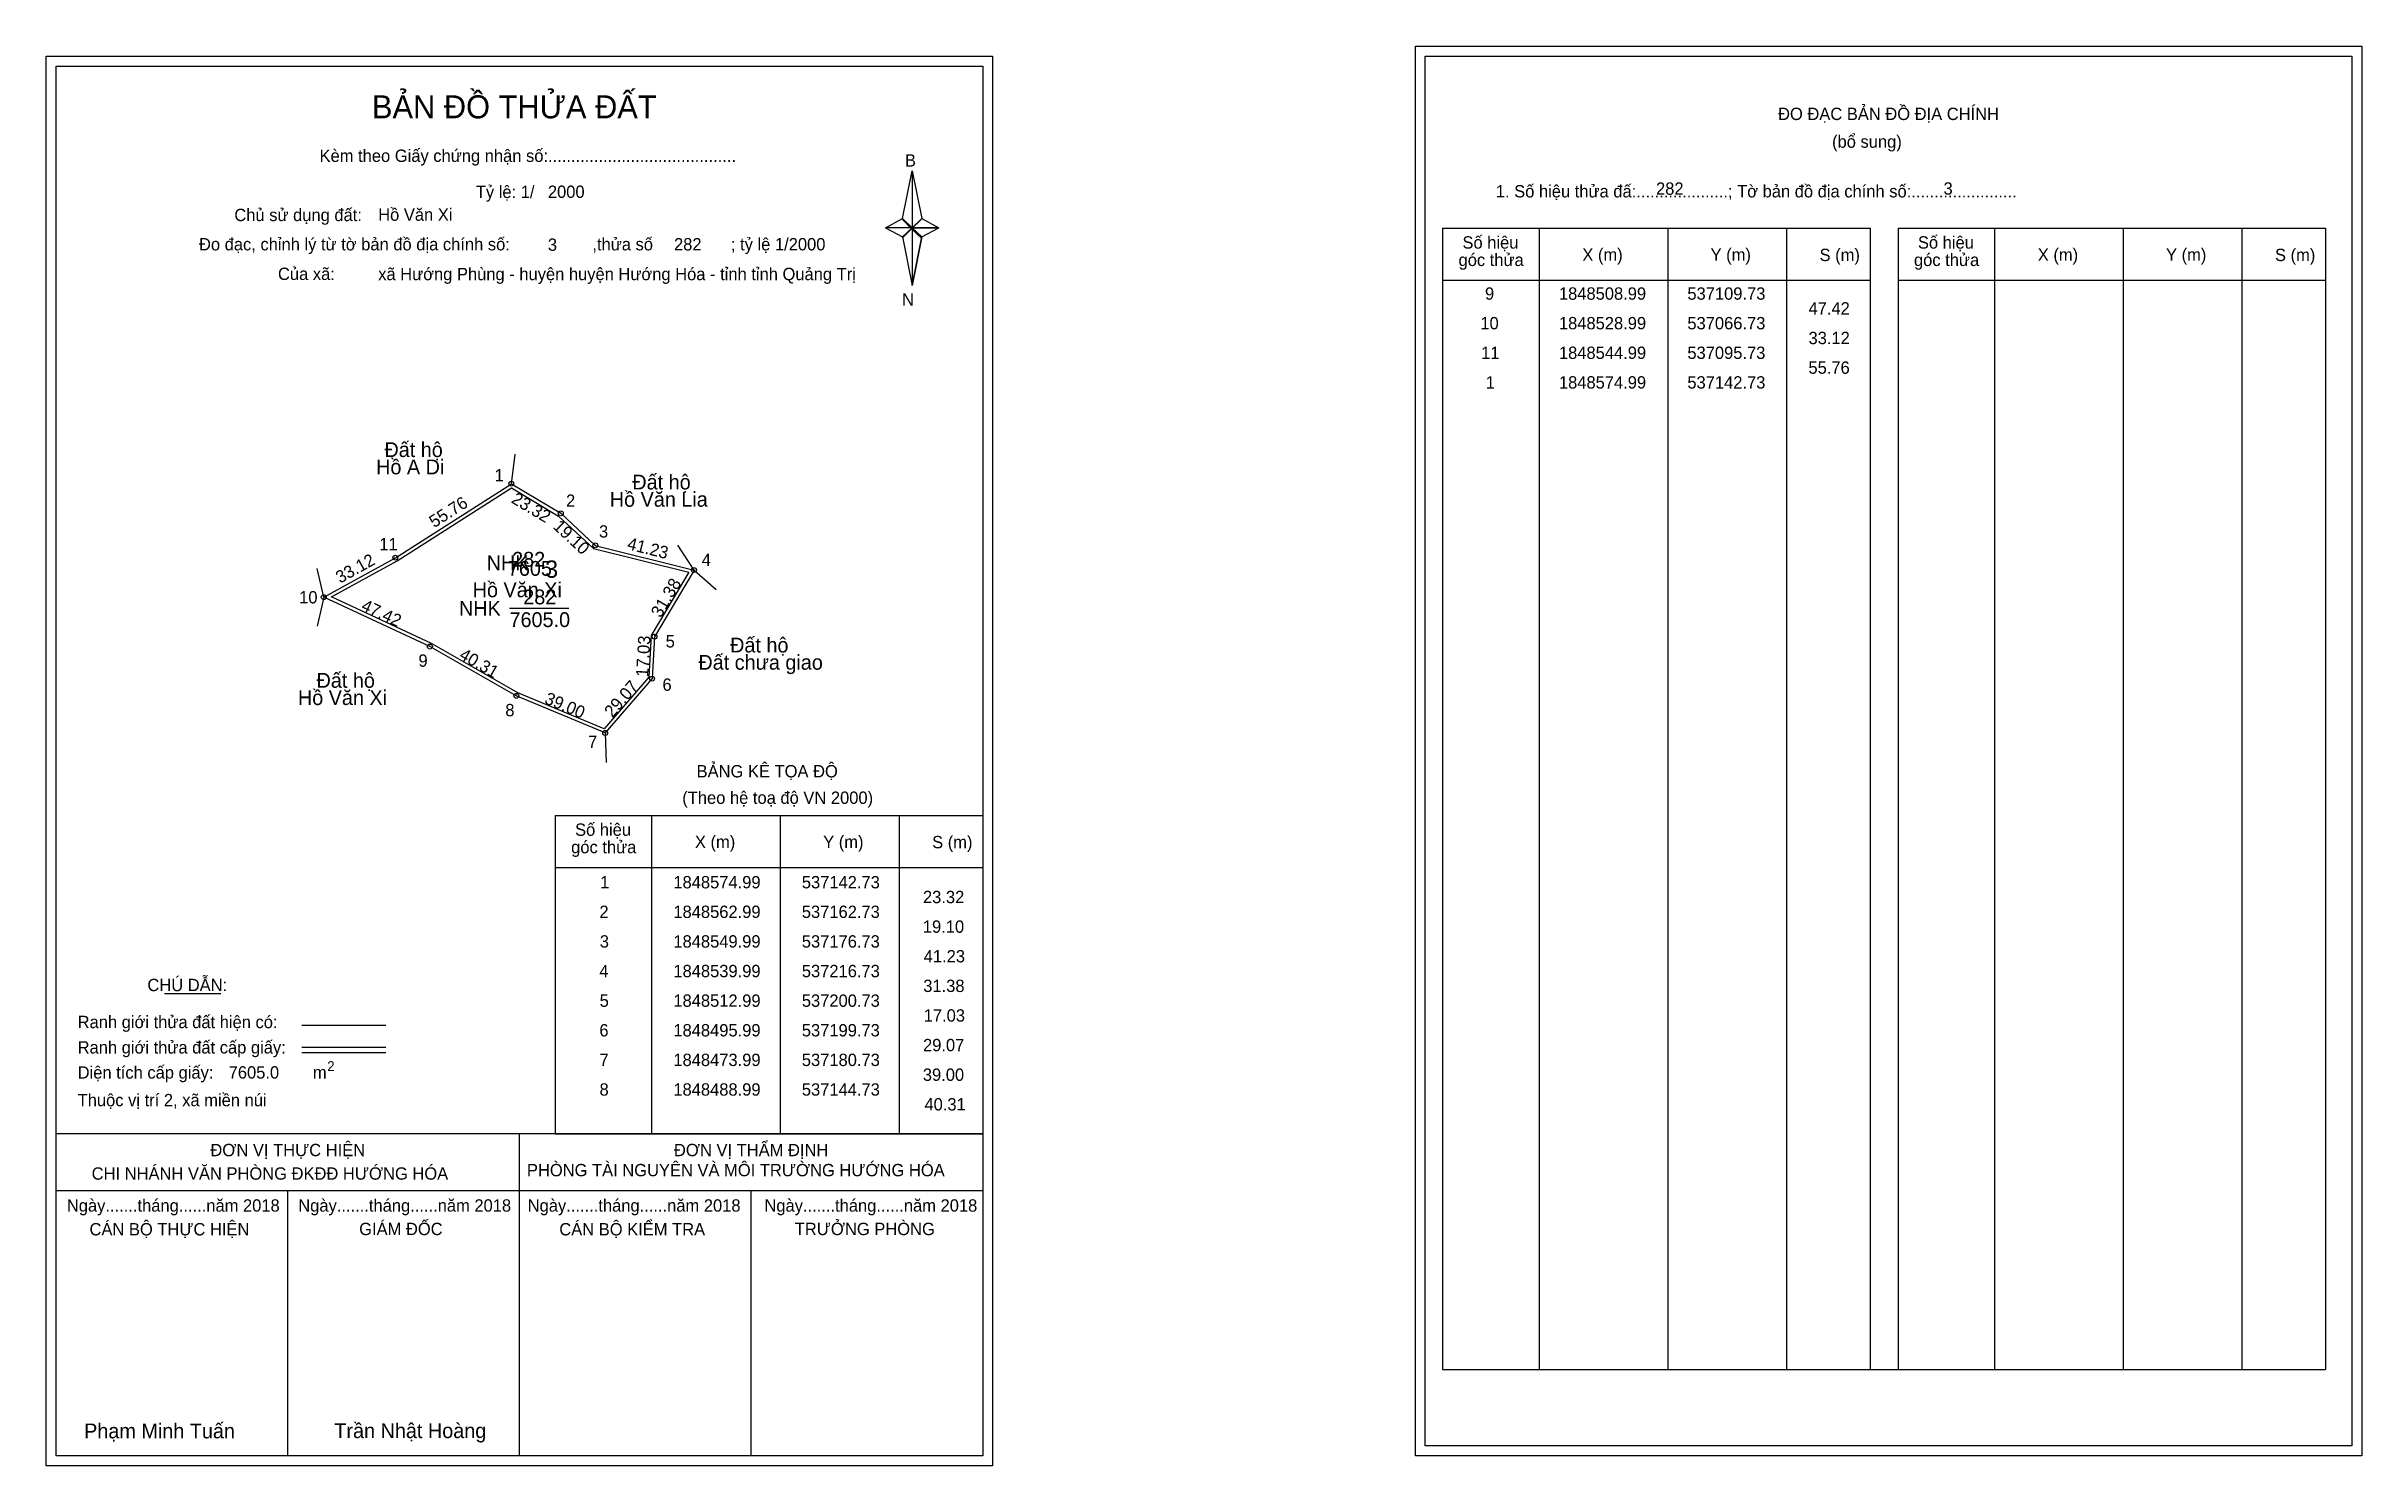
# Model space of a CAD drawing. Extents: x 536954 to 537892, y 1848177 to 1848752.
import ezdxf

# ---------------------------------------------------------------- set-up
doc = ezdxf.new("R2010")
doc.units = 0
for name, color, linetype in [('Level 1', 7, 'Continuous'), ('Level 10', 7, 'Continuous'), ('Level 11', 7, 'Continuous'), ('Level 13', 7, 'Continuous'), ('Level 2', 7, 'Continuous'), ('Level 27', 7, 'Continuous'), ('Level 3', 7, 'Continuous'), ('Level 36', 7, 'Continuous'), ('Level 4', 7, 'Continuous'), ('Level 49', 7, 'Continuous'), ('Level 5', 7, 'Continuous'), ('Level 53', 7, 'Continuous'), ('Level 55', 7, 'Continuous'), ('Level 6', 7, 'Continuous'), ('Level 63', 7, 'Continuous'), ('Level 7', 7, 'Continuous'), ('Level 9', 7, 'Continuous')]:
    doc.layers.add(name, color=color, linetype=linetype)

msp = doc.modelspace()

# ---------------------------------------------------------------- linework, layer by layer
at = {"layer": 'Level 1'}
for p, q in [((537512.97, 1848748.22), (537512.97, 1848748.22)), ((536958.32, 1848744.22), (536958.32, 1848744.22)), ((537301.17, 1848682.45), (537305.1, 1848701.73)), ((537305.1, 1848701.73), (537305.1, 1848678.68)), ((537305.1, 1848701.73), (537309.04, 1848682.45)), ((537294.28, 1848678.68), (537301.17, 1848682.45)), ((537301.17, 1848682.45), (537305.1, 1848678.68)), ((537309.04, 1848682.45), (537305.1, 1848678.68)), ((537304.81, 1848678.25), (537301.17, 1848682.01)), ((537305.1, 1848678.68), (537301.17, 1848675)), ((537304.81, 1848678.25), (537301.17, 1848674.56)), ((537301.17, 1848674.56), (537304.81, 1848678.25)), ((537301.17, 1848675), (537305.1, 1848655.28)), ((537308.74, 1848682.01), (537304.81, 1848678.25)), ((537304.81, 1848678.25), (537308.74, 1848682.01)), ((537308.74, 1848674.56), (537304.81, 1848678.25)), ((537305.1, 1848678.68), (537305.1, 1848655.28)), ((537305.1, 1848678.68), (537315.92, 1848678.68)), ((537305.1, 1848678.68), (537309.04, 1848675)), ((537309.04, 1848675), (537305.1, 1848655.28)), ((537309.04, 1848675), (537315.92, 1848678.68)), ((537520.03, 1848678.51), (537693.24, 1848678.51)), ((537559.21, 1848215.98), (537559.21, 1848678.51)), ((537611.36, 1848215.98), (537611.36, 1848678.51)), ((537659.3, 1848678.51), (537659.3, 1848215.98)), ((537693.24, 1848678.51), (537693.24, 1848215.98)), ((537704.55, 1848678.51), (537877.75, 1848678.51)), ((537743.73, 1848215.98), (537743.73, 1848678.51)), ((537795.87, 1848215.98), (537795.87, 1848678.51)), ((537843.82, 1848678.51), (537843.82, 1848215.98)), ((537877.75, 1848678.51), (537877.75, 1848215.98)), ((537520.03, 1848657.45), (537693.24, 1848657.45)), ((537704.55, 1848657.45), (537877.75, 1848657.45)), ((537160.51, 1848440.56), (537333.71, 1848440.56)), ((537199.69, 1848311.51), (537199.69, 1848440.56)), ((537251.83, 1848311.51), (537251.83, 1848440.56)), ((537299.78, 1848440.56), (537299.78, 1848311.51)), ((537160.51, 1848419.51), (537333.71, 1848419.51)), ((537002.16, 1848368.35), (537024.96, 1848368.35)), ((537057.89, 1848355.54), (537091.91, 1848355.54)), ((537057.89, 1848346.64), (537091.91, 1848346.64)), ((537057.89, 1848344.45), (537091.91, 1848344.45)), ((537171.98, 1848311.51), (536958.32, 1848311.51)), ((537333.71, 1848311.51), (537124.03, 1848311.51)), ((537146.02, 1848181.07), (537146.02, 1848311.51)), ((537160.51, 1848311.51), (537333.71, 1848311.51)), ((537333.72, 1848288.41), (536958.32, 1848288.41)), ((537052.17, 1848181.07), (537052.17, 1848288.41)), ((537239.87, 1848181.07), (537239.87, 1848288.41)), ((537520.03, 1848215.98), (537877.75, 1848215.98)), ((537888.37, 1848185.07), (537888.37, 1848185.07)), ((537333.71, 1848181.07), (537333.71, 1848181.07))]:
    msp.add_line(p, q, dxfattribs=at)
for points in [[(537301.17, 1848682.45), (537305.1, 1848701.73), (537305.1, 1848678.68)], [(537305.1, 1848678.68), (537309.04, 1848682.45), (537315.92, 1848678.68)], [(537294.28, 1848678.68), (537301.17, 1848675), (537305.1, 1848678.68)], [(537305.1, 1848678.68), (537305.1, 1848655.28), (537309.04, 1848675)]]:
    msp.add_lwpolyline(points, close=True, dxfattribs=at)
at = {"layer": 'Level 10'}
for points in [[(537066.73, 1848528.99), (537095.73, 1848544.99), (537142.73, 1848574.99), (537162.73, 1848562.99), (537176.73, 1848549.99), (537216.73, 1848539.99), (537200.73, 1848512.99), (537199.73, 1848495.99), (537180.73, 1848473.99), (537144.73, 1848488.99), (537109.73, 1848508.99)], [(537069.82, 1848529.1), (537096.45, 1848543.79), (537142.75, 1848573.34), (537161.88, 1848561.86), (537176.04, 1848548.72), (537214.57, 1848539.09), (537199.35, 1848513.41), (537198.36, 1848496.55), (537180.33, 1848475.67), (537145.35, 1848490.25), (537110.37, 1848510.23)]]:
    msp.add_lwpolyline(points, close=True, dxfattribs=at)
at = {"layer": 'Level 11'}
for centre in [(537142.73, 1848574.99), (537162.73, 1848562.99), (537176.73, 1848549.99), (537095.73, 1848544.99), (537216.73, 1848539.99), (537066.73, 1848528.99), (537066.73, 1848528.99), (537200.73, 1848512.99), (537109.73, 1848508.99), (537199.73, 1848495.99), (537144.73, 1848488.99), (537180.73, 1848473.99)]:
    msp.add_circle(centre, 1, dxfattribs=at)
at = {"layer": 'Level 27'}
for p, q in [((537142.73, 1848574.99), (537144.22, 1848586.9)), ((537216.73, 1848539.99), (537210.24, 1848550.08)), ((537066.73, 1848528.99), (537064, 1848540.68)), ((537216.73, 1848539.99), (537225.73, 1848532.06)), ((537066.73, 1848528.99), (537064.09, 1848517.28)), ((537180.73, 1848473.99), (537181.13, 1848462))]:
    msp.add_line(p, q, dxfattribs=at)
at = {"layer": 'Level 3'}
for p, q in [((537520.03, 1848678.51), (537520.03, 1848215.98)), ((537704.55, 1848678.51), (537704.55, 1848215.98)), ((537160.51, 1848440.56), (537160.51, 1848311.51))]:
    msp.add_line(p, q, dxfattribs=at)
at = {"layer": 'Level 63'}
for points in [[(536954.32, 1848748.22), (537337.72, 1848748.22), (537337.72, 1848177.07), (536954.32, 1848177.07)], [(537508.97, 1848752.22), (537892.37, 1848752.22), (537892.37, 1848181.07), (537508.97, 1848181.07)], [(537512.97, 1848748.22), (537888.37, 1848748.22), (537888.37, 1848185.07), (537512.97, 1848185.07)], [(536958.32, 1848744.22), (537333.72, 1848744.22), (537333.72, 1848181.07), (536958.32, 1848181.07)]]:
    msp.add_lwpolyline(points, close=True, dxfattribs=at)
at = {"layer": 'Level 9'}
msp.add_line((537141.97, 1848524.49), (537166.05, 1848524.49), dxfattribs=at)

# ---------------------------------------------------------------- texts
at = {"layer": 'Level 1'}
for s, height, p in [('BẢN ĐỒ THỬA ĐẤT', 9.3313, (537086.25, 1848723.03)), ('ĐO ĐẠC BẢN ĐỒ ĐỊA CHÍNH', 5, (537655.92, 1848722.34)), ('Kèm theo Giấy chứng nhận số:.........................................', 5, (537065.02, 1848705.37)), ('(bổ sung)', 5, (537677.8, 1848711.1)), ('B', 5, (537302.19, 1848703.49)), ('1. Số hiệu thửa đấ:....................; Tờ bản đồ địa chính số:.......................', 5, (537541.58, 1848690.98)), ('Chủ sử dụng đất:', 5, (537030.5, 1848681.38)), ('Đo đạc, chỉnh lý từ tờ bản đồ địa chính số:                  ,thửa số                 ; tỷ lệ 1/2000', 5, (537016.18, 1848669.52)), ('Số hiệu', 5, (537528.06, 1848670.24)), ('Số hiệu', 5, (537712.58, 1848670.24)), ('góc thửa', 5, (537526.48, 1848663.18)), ('X (m)', 5, (537576.63, 1848665.29)), ('Y (m)', 5, (537628.58, 1848665.29)), ('S (m)', 5, (537672.74, 1848665.19)), ('góc thửa', 5, (537710.99, 1848663.18)), ('X (m)', 5, (537761.14, 1848665.29)), ('Y (m)', 5, (537813.1, 1848665.29)), ('S (m)', 5, (537857.25, 1848665.19)), ('Của xã:', 5, (537048.18, 1848657.52)), ('N', 5, (537300.99, 1848647.15)), ('BẢNG KÊ TỌA ĐỘ', 5, (537217.78, 1848455.97)), ('(Theo hệ toạ độ VN 2000)', 5, (537211.97, 1848445.25)), ('góc thửa', 5, (537166.96, 1848425.24)), ('Số hiệu', 5, (537168.54, 1848432.3)), ('X (m)', 5, (537217.1, 1848427.35)), ('Y (m)', 5, (537269.06, 1848427.35)), ('S (m)', 5, (537313.21, 1848427.25)), ('CHÚ DẪN:', 5, (536995.28, 1848369.36)), ('Ranh giới thửa đất hiện có:', 5, (536967.02, 1848354.36)), ('Ranh giới thửa đất cấp giấy:', 5, (536967.02, 1848344.08)), ('Diện tích cấp giấy:', 5, (536967.02, 1848333.92)), ('m', 5, (537062.33, 1848333.96)), ('2', 4, (537068.12, 1848336.98)), ('Thuộc vị trí 2, xã miền núi', 5, (536967.02, 1848322.72)), ('ĐƠN VỊ THỰC HIỆN', 5, (537020.79, 1848302.48)), ('ĐƠN VỊ THẨM ĐỊNH', 5, (537208.59, 1848302.48)), ('CHI NHÁNH VĂN PHÒNG ĐKĐĐ HƯỚNG HÓA', 5, (536972.7, 1848292.96)), ('PHÒNG TÀI NGUYÊN VÀ MÔI TRƯỜNG HƯỚNG HÓA', 5, (537149.04, 1848294.34)), ('Ngày.......tháng......năm 2018', 5, (536962.65, 1848280.01)), ('Ngày.......tháng......năm 2018', 5, (537056.4, 1848280.01)), ('Ngày.......tháng......năm 2018', 5, (537149.35, 1848280.01)), ('Ngày.......tháng......năm 2018', 5, (537245.26, 1848280.01)), ('CÁN BỘ THỰC HIỆN', 5, (536971.82, 1848270.38)), ('GIÁM ĐỐC', 5, (537081.08, 1848270.5)), ('CÁN BỘ KIỂM TRA', 5, (537162.16, 1848270.38)), ('TRƯỞNG PHÒNG', 5, (537257.54, 1848270.5)), ('Phạm Minh Tuấn', 6, (536969.64, 1848188.15)), ('Trần Nhật Hoàng', 6, (537071.02, 1848188.25))]:
    msp.add_text(s, height=height, dxfattribs=at).set_placement(p)
at = {"layer": 'Level 11'}
msp.add_text('Tỷ lệ: 1/', height=5, dxfattribs=at).set_placement((537128.33, 1848690.74))
at = {"layer": 'Level 13'}
for s, p in [('282', (537147.55, 1848526.09)), ('NHK', (537121.5, 1848521.49)), ('7605.0', (537141.98, 1848516.89))]:
    msp.add_text(s, height=6, dxfattribs=at).set_placement(p)
at = {"layer": 'Level 2'}
msp.add_text('Hồ Văn Xi', height=6, dxfattribs=at).set_placement((537127.06, 1848528.99))
at = {"layer": 'Level 3'}
msp.add_text('NHK', height=6, dxfattribs=at).set_placement((537132.73, 1848539.91))
at = {"layer": 'Level 36'}
for s, p in [('Đất hộ', (537091.31, 1848585.78)), ('Hồ A Di', (537087.94, 1848578.78)), ('Đất hộ', (537191.74, 1848572.65)), ('Hồ Văn Lia', (537182.61, 1848565.65)), ('Đất chưa giao', (537218.5, 1848499.6)), ('Đất hộ', (537231.36, 1848506.6)), ('Đất hộ', (537063.8, 1848492.29)), ('Hồ Văn Xi', (537056.25, 1848485.29))]:
    msp.add_text(s, height=6, dxfattribs=at).set_placement(p)
at = {"layer": 'Level 4'}
msp.add_text('282', height=6, dxfattribs=at).set_placement((537143.05, 1848541.35))
at = {"layer": 'Level 49'}
for s, rotation, p in [('55.76', 32.55, (537111.48, 1848556.94)), ('23.32', 329.03624, (537142.34, 1848567.53)), ('19.10', 317.1211, (537159.25, 1848557.22)), ('41.23', 345.96376, (537189.35, 1848548.48)), ('33.12', 28.88658, (537073.32, 1848534.45)), ('31.38', 59.34933, (537203.22, 1848520.34)), ('47.42', 335.05609, (537081.51, 1848523.88)), ('40.31', 330.25512, (537121.2, 1848504.28)), ('17.03', 86.63354, (537198.16, 1848496.59)), ('29.07', 49.18492, (537183.7, 1848479.87)), ('39.00', 337.38014, (537155.8, 1848486.11))]:
    msp.add_text(s, height=5, rotation=rotation, dxfattribs=at).set_placement(p)
at = {"layer": 'Level 5'}
msp.add_text('7605', height=6, dxfattribs=at).set_placement((537141.31, 1848537.65))
at = {"layer": 'Level 53'}
for s, p in [('9', (537537.18, 1848649.53)), ('1848508.99', (537567.14, 1848649.53)), ('537109.73', (537619.18, 1848649.53)), ('47.42', (537668.26, 1848643.53)), ('10', (537535.31, 1848637.53)), ('1848528.99', (537567.14, 1848637.53)), ('537066.73', (537619.18, 1848637.53)), ('33.12', (537668.26, 1848631.53)), ('11', (537535.63, 1848625.53)), ('1848544.99', (537567.14, 1848625.53)), ('537095.73', (537619.18, 1848625.53)), ('1', (537537.48, 1848613.53)), ('1848574.99', (537567.14, 1848613.53)), ('537142.73', (537619.18, 1848613.53)), ('55.76', (537668.23, 1848619.53)), ('1', (537178.71, 1848411.01)), ('1848574.99', (537208.37, 1848411.01)), ('537142.73', (537260.41, 1848411.01)), ('2', (537178.41, 1848399.01)), ('1848562.99', (537208.37, 1848399.01)), ('537162.73', (537260.41, 1848399.01)), ('23.32', (537309.49, 1848405.01)), ('3', (537178.56, 1848387.01)), ('1848549.99', (537208.37, 1848387.01)), ('537176.73', (537260.41, 1848387.01)), ('19.10', (537309.44, 1848393.01)), ('41.23', (537309.79, 1848381.01)), ('4', (537178.38, 1848375.01)), ('1848539.99', (537208.37, 1848375.01)), ('537216.73', (537260.41, 1848375.01)), ('31.38', (537309.6, 1848369.01)), ('5', (537178.5, 1848363.01)), ('1848512.99', (537208.37, 1848363.01)), ('537200.73', (537260.41, 1848363.01)), ('6', (537178.39, 1848351.01)), ('1848495.99', (537208.37, 1848351.01)), ('537199.73', (537260.41, 1848351.01)), ('17.03', (537309.79, 1848357.01)), ('29.07', (537309.51, 1848345.01)), ('7', (537178.42, 1848339.01)), ('1848473.99', (537208.37, 1848339.01)), ('537180.73', (537260.41, 1848339.01)), ('39.00', (537309.44, 1848333.01)), ('8', (537178.46, 1848327.01)), ('1848488.99', (537208.37, 1848327.01)), ('537144.73', (537260.41, 1848327.01)), ('40.31', (537310.09, 1848321.01))]:
    msp.add_text(s, height=5, dxfattribs=at).set_placement(p)
at = {"layer": 'Level 55'}
for s, height, p in [('281', 0.22, (537142.51, 1848574.77)), ('281', 0.22, (537142.51, 1848574.77)), ('1', 0.8, (537142.51, 1848574.99)), ('0', 0.22, (537142.65, 1848574.77)), ('0', 0.22, (537142.65, 1848574.77)), ('2', 0.8, (537162.46, 1848562.99)), ('0', 0.22, (537162.65, 1848562.77)), ('0', 0.22, (537162.65, 1848562.77)), ('11', 0.8, (537095.21, 1848544.99)), ('281', 0.22, (537095.51, 1848544.77)), ('281', 0.22, (537095.51, 1848544.77)), ('3', 0.8, (537176.48, 1848549.99)), ('0', 0.22, (537176.65, 1848549.77)), ('0', 0.22, (537176.65, 1848549.77)), ('4', 0.8, (537216.45, 1848539.99)), ('0', 0.22, (537216.65, 1848539.77)), ('0', 0.22, (537216.65, 1848539.77)), ('0', 0.22, (537216.65, 1848539.77)), ('10', 0.8, (537066.16, 1848528.99)), ('281', 0.22, (537066.51, 1848528.77)), ('281', 0.22, (537066.51, 1848528.77)), ('0', 0.22, (537066.65, 1848528.77)), ('5', 0.8, (537200.47, 1848512.99)), ('9', 0.8, (537109.46, 1848508.99)), ('0', 0.22, (537109.65, 1848508.77)), ('0', 0.22, (537200.65, 1848512.77)), ('6', 0.8, (537199.46, 1848495.99)), ('0', 0.22, (537199.65, 1848495.77)), ('8', 0.8, (537144.47, 1848488.99)), ('0', 0.22, (537144.65, 1848488.77)), ('7', 0.8, (537180.46, 1848473.99)), ('0', 0.22, (537180.65, 1848473.77)), ('0', 0.22, (537180.65, 1848473.77))]:
    msp.add_text(s, height=height, dxfattribs=at).set_placement(p)
at = {"layer": 'Level 6'}
for s, p in [('2000', (537157.53, 1848690.78)), ('282', (537606.48, 1848692.06)), ('3', (537722.97, 1848692.1)), ('Hồ Văn Xi', (537088.77, 1848681.52)), ('3', (537157.52, 1848669.34)), ('282', (537208.63, 1848669.5)), ('xã Hướng Phùng - huyện huyện Hướng Hóa - tỉnh tỉnh Quảng Trị', (537088.79, 1848657.44)), ('7605.0', (537028.2, 1848333.93))]:
    msp.add_text(s, height=5, dxfattribs=at).set_placement(p)
at = {"layer": 'Level 7'}
msp.add_text('3', height=7, dxfattribs=at).set_placement((537156.46, 1848536.88))
at = {"layer": 'Level 9'}
for s, p in [('1', (537135.93, 1848575.91)), ('2', (537164.88, 1848565.61)), ('11', (537089.22, 1848547.99)), ('3', (537178.24, 1848553.12)), ('4', (537219.86, 1848541.66)), ('10', (537056.77, 1848526.47)), ('5', (537205.25, 1848508.62)), ('9', (537105.1, 1848500.81)), ('6', (537203.95, 1848491.08)), ('8', (537140.27, 1848480.75)), ('7', (537173.78, 1848467.85))]:
    msp.add_text(s, height=5, dxfattribs=at).set_placement(p)

doc.saveas('drawing.dxf')
